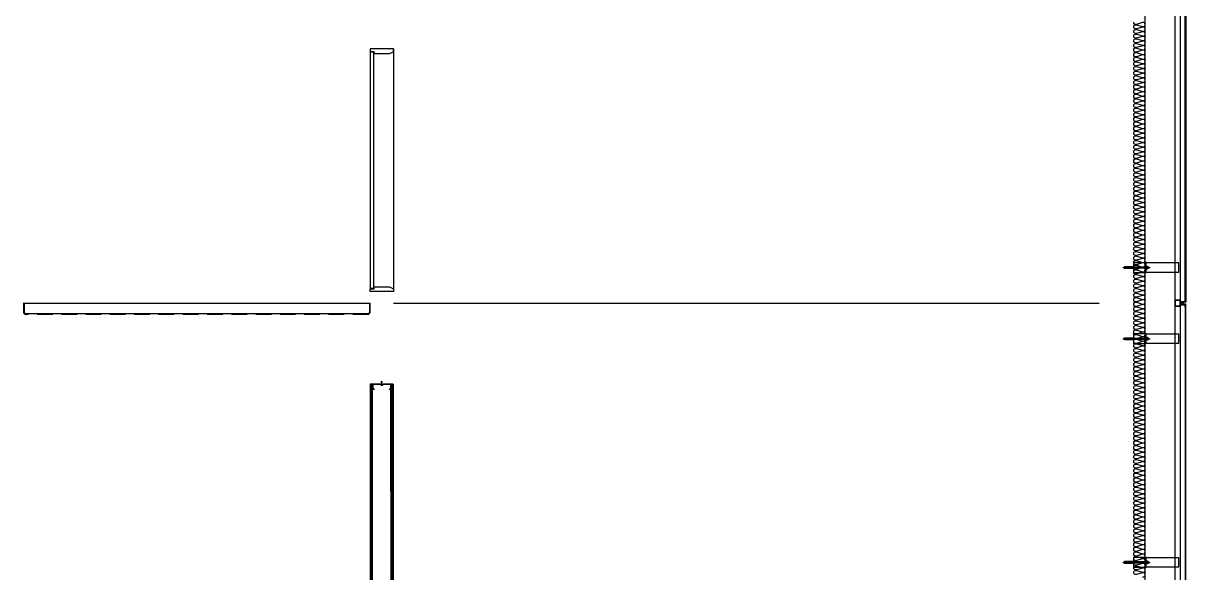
# Model space of a CAD drawing. Header units: millimetres. Extents: x 17311 to 801382, y -242618 to -104888.
# Drawn here: x 781361 to 791411, y -195062 to -190307 of the extents above; entities that cross this region are included whole.
import ezdxf

# ---------------------------------------------------------------- set-up
doc = ezdxf.new("R2010")
doc.units = ezdxf.units.MM
doc.header["$LTSCALE"] = 250
doc.linetypes.add('HID', pattern=[2.8, 1.8, -1])
for name, color, linetype in [('8입면선', 8, 'Continuous'), ('A-DOOR', 4, 'Continuous'), ('A-ELE8', 8, 'Continuous'), ('A-ETC-8', 8, 'Continuous'), ('A-FIN', 6, 'Continuous'), ('A-FIN-8', 8, 'Continuous'), ('A-WALL-D', 7, 'Continuous'), ('A-WP', 1, 'HID'), ('GAGAM-DT', 7, 'Continuous'), ('ISL', 251, 'Continuous'), ('입면', 7, 'Continuous')]:
    doc.layers.add(name, color=color, linetype=linetype)

# ---------------------------------------------------------------- blocks, each defined once
blk = doc.blocks.new('A$C632c858f')
at = {"layer": 'A-ETC-8'}
blk.add_arc((-3, 0), 24, 341.8248, 18.1752, dxfattribs=at)
blk.add_ellipse((34, 0), major_axis=(7.59, 0), ratio=0.987937, dxfattribs=at)
blk = doc.blocks.new('A$Cae507117')
at = {"layer": 'A-ETC-8'}
for points in [[(-50, 0), (-50, -50), (0, -50), (0, 0)], [(-46.8, -3.2), (-46.8, -46.8), (-3.2, -46.8), (-3.2, -3.2)]]:
    blk.add_lwpolyline(points, close=True, dxfattribs=at)
blk = doc.blocks.new('*U141')
at = {"layer": '8입면선', "color": 8}
for p, q in [((10, 0), (9, 5850)), ((190, 0), (189, 5850)), ((190, 10), (10, 10))]:
    blk.add_line(p, q, dxfattribs=at)
at = {"layer": 'A-WALL-D'}
for p, q in [((-1, 5850), (0, 0)), ((19, 5850), (-1, 5850)), ((20, 10), (19, 5850)), ((180, 10), (179, 5850)), ((199, 5850), (179, 5850)), ((199, 5850), (200, 0)), ((20, 0), (0, 0)), ((180, 20), (20, 20)), ((20, 0), (180, 0)), ((200, 0), (180, 0))]:
    blk.add_line(p, q, dxfattribs=at)
at = {"layer": 'GAGAM-DT', "color": 8}
for p, q in [((104, 5844), (94, 5844)), ((94, 5844), (94, 5841)), ((103, 5839), (96, 5839)), ((97, 5844), (97, 5876)), ((102, 5870), (97, 5876)), ((97, 5844), (97, 5839)), ((102, 5844), (102, 5870)), ((102, 5844), (102, 5839)), ((104, 5844), (104, 5841)), ((95, 26), (95, 29)), ((105, 26), (95, 26)), ((104, 31), (97, 31)), ((98, 26), (98, 31)), ((98, 26), (98, -6)), ((103, 26), (103, 31)), ((103, 26), (103, 0)), ((105, 26), (105, 29)), ((103, 0), (98, -6))]:
    blk.add_line(p, q, dxfattribs=at)
for centre, start, end in [((96, 5841), 180, 270), ((103, 5841), 270, 0), ((97, 29), 90, 180), ((104, 29), 0, 90)]:
    blk.add_arc(centre, 1.51, start, end, dxfattribs=at)
at = {"layer": '입면', "color": 6}
for p, q in [((19, 5805), (19, 5850)), ((19, 5850), (85, 5850)), ((84, 5849), (21, 5849)), ((21, 5849), (21, 5806)), ((89, 5843), (84, 5849)), ((85, 5850), (90, 5844)), ((110, 5843), (89, 5843)), ((90, 5844), (109, 5844)), ((109, 5844), (114, 5850)), ((115, 5849), (110, 5843)), ((114, 5850), (179, 5850)), ((178, 5849), (115, 5849)), ((178, 5806), (178, 5849)), ((179, 5850), (179, 5805)), ((37, 5805), (19, 5805)), ((21, 5806), (37, 5806)), ((37, 5806), (37, 5805)), ((162, 5805), (162, 5806)), ((162, 5806), (178, 5806)), ((179, 5805), (162, 5805)), ((38, 65), (20, 65)), ((20, 65), (20, 20)), ((20, 20), (85, 20)), ((21, 21), (21, 64)), ((21, 64), (38, 64)), ((85, 21), (21, 21)), ((38, 64), (38, 65)), ((90, 27), (85, 21)), ((85, 20), (90, 26)), ((110, 27), (90, 27)), ((90, 26), (110, 26)), ((115, 21), (110, 27)), ((110, 26), (115, 20)), ((179, 21), (115, 21)), ((115, 20), (180, 20)), ((180, 65), (162, 65)), ((162, 65), (162, 64)), ((162, 64), (179, 64)), ((179, 64), (179, 21)), ((180, 20), (180, 65))]:
    blk.add_line(p, q, dxfattribs=at)
blk = doc.blocks.new('너트 M12')
for p, q in [((-9, 0), (9, 0)), ((-10, -9), (-10, -1)), ((9, -10), (-9, -10)), ((0, -8), (0, -1)), ((10, -1), (10, -9))]:
    blk.add_line(p, q)
for centre, start, end in [((-9, -1), 90, 180), ((-9, -9), 180, 270), ((9, -1), 0, 90), ((9, -9), 270, 0)]:
    blk.add_arc(centre, 0.5, start, end)
at = {"extrusion": (0, 0, -1)}
for centre, major_axis, ratio, start_param, end_param in [((-5, -1), (-4.75, 0.31), 0.185359, -0.024388, 3.141593), ((5, -1), (4.75, 0.31), 0.185108, 3.141593, 6.30754), ((-5, -9), (4.75, 0.31), 0.187111, 0, 3.166211), ((5, -9), (-4.75, 0.31), 0.185991, 3.117121, 6.283185)]:
    blk.add_ellipse(centre, major_axis=major_axis, ratio=ratio, start_param=start_param, end_param=end_param, dxfattribs=at)
blk = doc.blocks.new('A$C5ebcaad0')
at = {"layer": 'A-ETC-8'}
for p, q in [((-449, -225), (-214, -225)), ((-439, -220), (-439, -229)), ((-437, -219), (-437, -219)), ((-426, -220), (-437, -219)), ((-437, -231), (-426, -229)), ((-437, -231), (-437, -231)), ((-432, -220), (-432, -221)), ((-432, -229), (-432, -230)), ((-416, -219), (-431, -219)), ((-431, -222), (-429, -223)), ((-431, -228), (-429, -227)), ((-431, -231), (-416, -231)), ((-421, -224), (-428, -224)), ((-421, -226), (-428, -226)), ((-426, -220), (-412, -220)), ((-426, -229), (-412, -229)), ((-421, -223), (-421, -223)), ((-421, -227), (-421, -227)), ((-417, -227), (-417, -223)), ((-416, -219), (-413, -219)), ((-416, -231), (-413, -231)), ((-413, -219), (-413, -231)), ((-412, -231), (-412, -219)), ((-409, -219), (-412, -219)), ((-412, -231), (-409, -231)), ((-409, -231), (-409, -219)), ((-355, -219), (-409, -219)), ((-409, -231), (-355, -231)), ((-355, -219), (-246, -219)), ((-246, -231), (-355, -231)), ((-234, -219), (-226, -219)), ((-234, -220), (-224, -220)), ((-234, -229), (-224, -229)), ((-234, -231), (-226, -231)), ((-226, -231), (-226, -219)), ((-224, -220), (-226, -219)), ((-224, -229), (-226, -231)), ((-224, -229), (-224, -220))]:
    blk.add_line(p, q, dxfattribs=at)
for points in [[(-255, -180), (-255, -269), (-355, -269), (-355, -180)], [(34, -185), (-252, -185), (-252, -265), (34, -265)], [(-252, -265), (-246, -265), (-246, -185), (-252, -185)], [(-246, -210), (-246, -240), (-244, -240), (-244, -210)]]:
    blk.add_lwpolyline(points, close=True, dxfattribs=at)
blk.add_lwpolyline([(-252, -177), (-252, -272, -0.414214), (-253, -273), (-255, -273), (-255, -176), (-253, -176, -0.414214)], format="xyb", close=True, dxfattribs=at)
for centre, radius, start, end in [((-437, -220), 1.5, 90, 180), ((-437, -229), 1.5, 180, 270), ((-431, -220), 1, 90, 180), ((-431, -221), 1, 180, 236.3099), ((-431, -229), 1, 123.6901, 180), ((-431, -230), 1, 180, 270), ((-428, -221), 3, 236.3099, 270), ((-428, -229), 3, 90, 123.6901), ((-419, -223), 2, 90, 180), ((-421, -223), 0.5, 270, 0), ((-421, -227), 0.5, 0, 90), ((-419, -227), 2, 180, 270), ((-419, -223), 2, 0, 90), ((-419, -227), 2, 270, 0)]:
    blk.add_arc(centre, radius, start, end, dxfattribs=at)
at = {"layer": 'A-ETC-8', "xscale": -1, "rotation": 90}
blk.add_blockref('너트 M12', (-244, -225), dxfattribs=at)

msp = doc.modelspace()

# ---------------------------------------------------------------- linework, layer by layer
at = {"layer": 'A-DOOR', "linetype": 'Continuous'}
for points in [[(784360.7, -190554.5), (784393.7, -190554.5), (784393.7, -190569.5), (784527.7, -190569.5), (784560.7, -190554.5), (784560.7, -190529.5), (784360.7, -190529.5)], [(784360.7, -192599.5), (784390.7, -192599.5), (784390.7, -190554.5), (784360.7, -190554.5)], [(784360.7, -192604.5), (784393.7, -192604.5), (784393.7, -192589.5), (784527.7, -192589.5), (784560.7, -192604.5), (784560.7, -192629.5), (784360.7, -192629.5)]]:
    msp.add_lwpolyline(points, close=True, dxfattribs=at)
at = {"layer": 'A-ELE8'}
msp.add_lwpolyline([(784560.7, -190529.5), (784560.7, -192629.5)], dxfattribs=at)
at = {"layer": 'A-ETC-8'}
for p, q in [((791315.7, -154461.7), (791315.7, -200799.5)), ((791365.7, -200799.5), (791365.7, -154461.7))]:
    msp.add_line(p, q, dxfattribs=at)
for points in [[(791402.7, -192718), (791367.7, -192718), (791367.7, -192729), (791365.7, -192729), (791365.7, -192716), (791401, -192716, -0.2265409), (791404.7, -192712.3), (791404.7, -192697.6), (791406.7, -192697.6), (791406.7, -192714, 0.4142136)], [(791402.7, -192741), (791367.7, -192741), (791367.7, -192730), (791365.7, -192730), (791365.7, -192743), (791401, -192743, 0.2265409), (791404.7, -192746.6), (791404.7, -192761.3), (791406.7, -192761.3), (791406.7, -192745, -0.4142136)]]:
    msp.add_lwpolyline(points, format="xyb", close=True, dxfattribs=at)
at = {"layer": 'A-FIN'}
for p, q in [((781360.7, -192729.5), (784360.7, -192729.5)), ((784560.7, -192729.5), (790660.7, -192729.5))]:
    msp.add_line(p, q, dxfattribs=at)
for points in [[(791369.7, -189741), (791369.7, -189737), (791410.7, -189737), (791410.7, -192722), (791369.7, -192722), (791369.7, -192718), (791406.7, -192718), (791406.7, -189741), (791369.7, -189741)], [(791369.7, -195268), (791369.7, -195272), (791410.7, -195272), (791410.7, -192737), (791369.7, -192737), (791369.7, -192741), (791406.7, -192741), (791406.7, -195268), (791369.7, -195268)]]:
    msp.add_lwpolyline(points, close=True, dxfattribs=at)
at = {"layer": 'A-FIN-8'}
for p, q in [((781368.7, -192729.5), (781368.7, -192811.3)), ((784352.7, -192729.5), (784352.7, -192811.3)), ((784352.7, -192729.5), (784352.7, -192811.3)), ((781378.9, -192821.5), (781368.7, -192811.3)), ((784342.4, -192821.5), (781378.9, -192821.5)), ((784342.4, -192821.5), (784352.7, -192811.3))]:
    msp.add_line(p, q, dxfattribs=at)
at = {"layer": 'A-WP', "ltscale": 0.3}
for p, q in [((781363.7, -192729.5), (781363.7, -192814.3)), ((784357.7, -192729.5), (784357.7, -192814.3)), ((781375.8, -192826.5), (781363.7, -192814.3)), ((784345.5, -192826.5), (781375.8, -192826.5)), ((784345.5, -192826.5), (784357.7, -192814.3))]:
    msp.add_line(p, q, dxfattribs=at)
at = {"layer": 'ISL'}
msp.add_line((791060.7, -202579.5), (791060.7, -154479.5), dxfattribs=at)
msp.add_lwpolyline([(791036.4, -195097.1, 1.3725934), (791036.4, -195061.8), (790984.9, -195077.1, -0.5092668), (790960.7, -195059.5, -0.5092668), (790984.9, -195041.8), (791036.4, -195057.1, 1.3725934), (791036.4, -195021.8), (790984.9, -195037.1, -0.5092668), (790960.7, -195019.5, -0.5092668), (790984.9, -195001.8), (791036.4, -195017.1, 1.3725934), (791036.4, -194981.8), (790984.9, -194997.1, -0.5092668), (790960.7, -194979.5, -0.5092668), (790984.9, -194961.8), (791036.4, -194977.1, 1.3725934), (791036.4, -194941.8), (790984.9, -194957.1, -0.5092668), (790960.7, -194939.5, -0.5092668), (790984.9, -194921.8), (791036.4, -194937.1, 1.3725934), (791036.4, -194901.8), (790984.9, -194917.1, -0.5092668), (790960.7, -194899.5, -0.5092668), (790984.9, -194881.8), (791036.4, -194897.1, 1.3725934), (791036.4, -194861.8), (790984.9, -194877.1, -0.5092668), (790960.7, -194859.5, -0.5092668), (790984.9, -194841.8), (791036.4, -194857.1, 1.3725934), (791036.4, -194821.8), (790984.9, -194837.1, -0.5092668), (790960.7, -194819.5, -0.5092668), (790984.9, -194801.8), (791036.4, -194817.1, 1.3725934), (791036.4, -194781.8), (790984.9, -194797.1, -0.5092668), (790960.7, -194779.5, -0.5092668), (790984.9, -194761.8), (791036.4, -194777.1, 1.3725934), (791036.4, -194741.8), (790984.9, -194757.1, -0.5092668), (790960.7, -194739.5, -0.5092668), (790984.9, -194721.8), (791036.4, -194737.1, 1.3725934), (791036.4, -194701.8), (790984.9, -194717.1, -0.5092668), (790960.7, -194699.5, -0.5092668), (790984.9, -194681.8), (791036.4, -194697.1, 1.3725934), (791036.4, -194661.8), (790984.9, -194677.1, -0.5092668), (790960.7, -194659.5, -0.5092668), (790984.9, -194641.8), (791036.4, -194657.1, 1.3725934), (791036.4, -194621.8), (790984.9, -194637.1, -0.5092668), (790960.7, -194619.5, -0.5092668), (790984.9, -194601.8), (791036.4, -194617.1, 1.3725934), (791036.4, -194581.8), (790984.9, -194597.1, -0.5092668), (790960.7, -194579.5, -0.5092668), (790984.9, -194561.8), (791036.4, -194577.1, 1.3725934), (791036.4, -194541.8), (790984.9, -194557.1, -0.5092668), (790960.7, -194539.5, -0.5092668), (790984.9, -194521.8), (791036.4, -194537.1, 1.3725934), (791036.4, -194501.8), (790984.9, -194517.1, -0.5092668), (790960.7, -194499.5, -0.5092668), (790984.9, -194481.8), (791036.4, -194497.1, 1.3725934), (791036.4, -194461.8), (790984.9, -194477.1, -0.5092668), (790960.7, -194459.5, -0.5092668), (790984.9, -194441.8), (791036.4, -194457.1, 1.3725934), (791036.4, -194421.8), (790984.9, -194437.1, -0.5092668), (790960.7, -194419.5, -0.5092668), (790984.9, -194401.8), (791036.4, -194417.1, 1.3725934), (791036.4, -194381.8), (790984.9, -194397.1, -0.5092668), (790960.7, -194379.5, -0.5092668), (790984.9, -194361.8), (791036.4, -194377.1, 1.3725934), (791036.4, -194341.8), (790984.9, -194357.1, -0.5092668), (790960.7, -194339.5, -0.5092668), (790984.9, -194321.8), (791036.4, -194337.1, 1.3725934), (791036.4, -194301.8), (790984.9, -194317.1, -0.5092668), (790960.7, -194299.5, -0.5092668), (790984.9, -194281.8), (791036.4, -194297.1, 1.3725934), (791036.4, -194261.8), (790984.9, -194277.1, -0.5092668), (790960.7, -194259.5, -0.5092668), (790984.9, -194241.8), (791036.4, -194257.1, 1.3725934), (791036.4, -194221.8), (790984.9, -194237.1, -0.5092668), (790960.7, -194219.5, -0.5092668), (790984.9, -194201.8), (791036.4, -194217.1, 1.3725934), (791036.4, -194181.8), (790984.9, -194197.1, -0.5092668), (790960.7, -194179.5, -0.5092668), (790984.9, -194161.8), (791036.4, -194177.1, 1.3725934), (791036.4, -194141.8), (790984.9, -194157.1, -0.5092668), (790960.7, -194139.5, -0.5092668), (790984.9, -194121.8), (791036.4, -194137.1, 1.3725934), (791036.4, -194101.8), (790984.9, -194117.1, -0.5092668), (790960.7, -194099.5, -0.5092668), (790984.9, -194081.8), (791036.4, -194097.1, 1.3725934), (791036.4, -194061.8), (790984.9, -194077.1, -0.5092668), (790960.7, -194059.5, -0.5092668), (790984.9, -194041.8), (791036.4, -194057.1, 1.3725934), (791036.4, -194021.8), (790984.9, -194037.1, -0.5092668), (790960.7, -194019.5, -0.5092668), (790984.9, -194001.8), (791036.4, -194017.1, 1.3725934), (791036.4, -193981.8), (790984.9, -193997.1, -0.5092668), (790960.7, -193979.5, -0.5092668), (790984.9, -193961.8), (791036.4, -193977.1, 1.3725934), (791036.4, -193941.8), (790984.9, -193957.1, -0.5092668), (790960.7, -193939.5, -0.5092668), (790984.9, -193921.8), (791036.4, -193937.1, 1.3725934), (791036.4, -193901.8), (790984.9, -193917.1, -0.5092668), (790960.7, -193899.5, -0.5092668), (790984.9, -193881.8), (791036.4, -193897.1, 1.3725934), (791036.4, -193861.8), (790984.9, -193877.1, -0.5092668), (790960.7, -193859.5, -0.5092668), (790984.9, -193841.8), (791036.4, -193857.1, 1.3725934), (791036.4, -193821.8), (790984.9, -193837.1, -0.5092668), (790960.7, -193819.5, -0.5092668), (790984.9, -193801.8), (791036.4, -193817.1, 1.3725934), (791036.4, -193781.8), (790984.9, -193797.1, -0.5092668), (790960.7, -193779.5, -0.5092668), (790984.9, -193761.8), (791036.4, -193777.1, 1.3725934), (791036.4, -193741.8), (790984.9, -193757.1, -0.5092668), (790960.7, -193739.5, -0.5092668), (790984.9, -193721.8), (791036.4, -193737.1, 1.3725934), (791036.4, -193701.8), (790984.9, -193717.1, -0.5092668), (790960.7, -193699.5, -0.5092668), (790984.9, -193681.8), (791036.4, -193697.1, 1.3725934), (791036.4, -193661.8), (790984.9, -193677.1, -0.5092668), (790960.7, -193659.5, -0.5092668), (790984.9, -193641.8), (791036.4, -193657.1, 1.3725934), (791036.4, -193621.8), (790984.9, -193637.1, -0.5092668), (790960.7, -193619.5, -0.5092668), (790984.9, -193601.8), (791036.4, -193617.1, 1.3725934), (791036.4, -193581.8), (790984.9, -193597.1, -0.5092668), (790960.7, -193579.5, -0.5092668), (790984.9, -193561.8), (791036.4, -193577.1, 1.3725934), (791036.4, -193541.8), (790984.9, -193557.1, -0.5092668), (790960.7, -193539.5, -0.5092668), (790984.9, -193521.8), (791036.4, -193537.1, 1.3725934), (791036.4, -193501.8), (790984.9, -193517.1, -0.5092668), (790960.7, -193499.5, -0.5092668), (790984.9, -193481.8), (791036.4, -193497.1, 1.3725934), (791036.4, -193461.8), (790984.9, -193477.1, -0.5092668), (790960.7, -193459.5, -0.5092668), (790984.9, -193441.8), (791036.4, -193457.1, 1.3725934), (791036.4, -193421.8), (790984.9, -193437.1, -0.5092668), (790960.7, -193419.5, -0.5092668), (790984.9, -193401.8), (791036.4, -193417.1, 1.3725934), (791036.4, -193381.8), (790984.9, -193397.1, -0.5092668), (790960.7, -193379.5, -0.5092668), (790984.9, -193361.8), (791036.4, -193377.1, 1.3725934), (791036.4, -193341.8), (790984.9, -193357.1, -0.5092668), (790960.7, -193339.5, -0.5092668), (790984.9, -193321.8), (791036.4, -193337.1, 1.3725934), (791036.4, -193301.8), (790984.9, -193317.1, -0.5092668), (790960.7, -193299.5, -0.5092668), (790984.9, -193281.8), (791036.4, -193297.1, 1.3725934), (791036.4, -193261.8), (790984.9, -193277.1, -0.5092668), (790960.7, -193259.5, -0.5092668), (790984.9, -193241.8), (791036.4, -193257.1, 1.3725934), (791036.4, -193221.8), (790984.9, -193237.1, -0.5092668), (790960.7, -193219.5, -0.5092668), (790984.9, -193201.8), (791036.4, -193217.1, 1.3725934), (791036.4, -193181.8), (790984.9, -193197.1, -0.5092668), (790960.7, -193179.5, -0.5092668), (790984.9, -193161.8), (791036.4, -193177.1, 1.3725934), (791036.4, -193141.8), (790984.9, -193157.1, -0.5092668), (790960.7, -193139.5, -0.5092668), (790984.9, -193121.8), (791036.4, -193137.1, 1.3725934), (791036.4, -193101.8), (790984.9, -193117.1, -0.5092668), (790960.7, -193099.5, -0.5092668), (790984.9, -193081.8), (791036.4, -193097.1, 1.3725934), (791036.4, -193061.8), (790984.9, -193077.1, -0.5092668), (790960.7, -193059.5, -0.5092668), (790984.9, -193041.8), (791036.4, -193057.1, 1.3725934), (791036.4, -193021.8), (790984.9, -193037.1, -0.5092668), (790960.7, -193019.5, -0.5092668), (790984.9, -193001.8), (791036.4, -193017.1, 1.3725934), (791036.4, -192981.8), (790984.9, -192997.1, -0.5092668), (790960.7, -192979.5, -0.5092668), (790984.9, -192961.8), (791036.4, -192977.1, 1.3725934), (791036.4, -192941.8), (790984.9, -192957.1, -0.5092668), (790960.7, -192939.5, -0.5092668), (790984.9, -192921.8), (791036.4, -192937.1, 1.3725934), (791036.4, -192901.8), (790984.9, -192917.1, -0.5092668), (790960.7, -192899.5, -0.5092668), (790984.9, -192881.8), (791036.4, -192897.1, 1.3725934), (791036.4, -192861.8), (790984.9, -192877.1, -0.5092668), (790960.7, -192859.5, -0.5092668), (790984.9, -192841.8), (791036.4, -192857.1, 1.3725934), (791036.4, -192821.8), (790984.9, -192837.1, -0.5092668), (790960.7, -192819.5, -0.5092668), (790984.9, -192801.8), (791036.4, -192817.1, 1.3725934), (791036.4, -192781.8), (790984.9, -192797.1, -0.5092668), (790960.7, -192779.5, -0.5092668), (790984.9, -192761.8), (791036.4, -192777.1, 1.3725934), (791036.4, -192741.8), (790984.9, -192757.1, -0.5092668), (790960.7, -192739.5, -0.5092668), (790984.9, -192721.8), (791036.4, -192737.1, 1.3725934), (791036.4, -192701.8), (790984.9, -192717.1, -0.5092668), (790960.7, -192699.5, -0.5092668), (790984.9, -192681.8), (791036.4, -192697.1, 1.3725934), (791036.4, -192661.8), (790984.9, -192677.1, -0.5092668), (790960.7, -192659.5, -0.5092668), (790984.9, -192641.8), (791036.4, -192657.1, 1.3725934), (791036.4, -192621.8), (790984.9, -192637.1, -0.5092668), (790960.7, -192619.5, -0.5092668), (790984.9, -192601.8), (791036.4, -192617.1, 1.3725934), (791036.4, -192581.8), (790984.9, -192597.1, -0.5092668), (790960.7, -192579.5, -0.5092668), (790984.9, -192561.8), (791036.4, -192577.1, 1.3725934), (791036.4, -192541.8), (790984.9, -192557.1, -0.5092668), (790960.7, -192539.5, -0.5092668), (790984.9, -192521.8), (791036.4, -192537.1, 1.3725934), (791036.4, -192501.8), (790984.9, -192517.1, -0.5092668), (790960.7, -192499.5, -0.5092668), (790984.9, -192481.8), (791036.4, -192497.1, 1.3725934), (791036.4, -192461.8), (790984.9, -192477.1, -0.5092668), (790960.7, -192459.5, -0.5092668), (790984.9, -192441.8), (791036.4, -192457.1, 1.3725934), (791036.4, -192421.8), (790984.9, -192437.1, -0.5092668), (790960.7, -192419.5, -0.5092668), (790984.9, -192401.8), (791036.4, -192417.1, 1.3725934), (791036.4, -192381.8), (790984.9, -192397.1, -0.5092668), (790960.7, -192379.5, -0.5092668), (790984.9, -192361.8), (791036.4, -192377.1, 1.3725934), (791036.4, -192341.8), (790984.9, -192357.1, -0.5092668), (790960.7, -192339.5, -0.5092668), (790984.9, -192321.8), (791036.4, -192337.1, 1.3725934), (791036.4, -192301.8), (790984.9, -192317.1, -0.5092668), (790960.7, -192299.5, -0.5092668), (790984.9, -192281.8), (791036.4, -192297.1, 1.3725934), (791036.4, -192261.8), (790984.9, -192277.1, -0.5092668), (790960.7, -192259.5, -0.5092668), (790984.9, -192241.8), (791036.4, -192257.1, 1.3725934), (791036.4, -192221.8), (790984.9, -192237.1, -0.5092668), (790960.7, -192219.5, -0.5092668), (790984.9, -192201.8), (791036.4, -192217.1, 1.3725934), (791036.4, -192181.8), (790984.9, -192197.1, -0.5092668), (790960.7, -192179.5, -0.5092668), (790984.9, -192161.8), (791036.4, -192177.1, 1.3725934), (791036.4, -192141.8), (790984.9, -192157.1, -0.5092668), (790960.7, -192139.5, -0.5092668), (790984.9, -192121.8), (791036.4, -192137.1, 1.3725934), (791036.4, -192101.8), (790984.9, -192117.1, -0.5092668), (790960.7, -192099.5, -0.5092668), (790984.9, -192081.8), (791036.4, -192097.1, 1.3725934), (791036.4, -192061.8), (790984.9, -192077.1, -0.5092668), (790960.7, -192059.5, -0.5092668), (790984.9, -192041.8), (791036.4, -192057.1, 1.3725934), (791036.4, -192021.8), (790984.9, -192037.1, -0.5092668), (790960.7, -192019.5, -0.5092668), (790984.9, -192001.8), (791036.4, -192017.1, 1.3725934), (791036.4, -191981.8), (790984.9, -191997.1, -0.5092668), (790960.7, -191979.5, -0.5092668), (790984.9, -191961.8), (791036.4, -191977.1, 1.3725934), (791036.4, -191941.8), (790984.9, -191957.1, -0.5092668), (790960.7, -191939.5, -0.5092668), (790984.9, -191921.8), (791036.4, -191937.1, 1.3725934), (791036.4, -191901.8), (790984.9, -191917.1, -0.5092668), (790960.7, -191899.5, -0.5092668), (790984.9, -191881.8), (791036.4, -191897.1, 1.3725934), (791036.4, -191861.8), (790984.9, -191877.1, -0.5092668), (790960.7, -191859.5, -0.5092668), (790984.9, -191841.8), (791036.4, -191857.1, 1.3725934), (791036.4, -191821.8), (790984.9, -191837.1, -0.5092668), (790960.7, -191819.5, -0.5092668), (790984.9, -191801.8), (791036.4, -191817.1, 1.3725934), (791036.4, -191781.8), (790984.9, -191797.1, -0.5092668), (790960.7, -191779.5, -0.5092668), (790984.9, -191761.8), (791036.4, -191777.1, 1.3725934), (791036.4, -191741.8), (790984.9, -191757.1, -0.5092668), (790960.7, -191739.5, -0.5092668), (790984.9, -191721.8), (791036.4, -191737.1, 1.3725934), (791036.4, -191701.8), (790984.9, -191717.1, -0.5092668), (790960.7, -191699.5, -0.5092668), (790984.9, -191681.8), (791036.4, -191697.1, 1.3725934), (791036.4, -191661.8), (790984.9, -191677.1, -0.5092668), (790960.7, -191659.5, -0.5092668), (790984.9, -191641.8), (791036.4, -191657.1, 1.3725934), (791036.4, -191621.8), (790984.9, -191637.1, -0.5092668), (790960.7, -191619.5, -0.5092668), (790984.9, -191601.8), (791036.4, -191617.1, 1.3725934), (791036.4, -191581.8), (790984.9, -191597.1, -0.5092668), (790960.7, -191579.5, -0.5092668), (790984.9, -191561.8), (791036.4, -191577.1, 1.3725934), (791036.4, -191541.8), (790984.9, -191557.1, -0.5092668), (790960.7, -191539.5, -0.5092668), (790984.9, -191521.8), (791036.4, -191537.1, 1.3725934), (791036.4, -191501.8), (790984.9, -191517.1, -0.5092668), (790960.7, -191499.5, -0.5092668), (790984.9, -191481.8), (791036.4, -191497.1, 1.3725934), (791036.4, -191461.8), (790984.9, -191477.1, -0.5092668), (790960.7, -191459.5, -0.5092668), (790984.9, -191441.8), (791036.4, -191457.1, 1.3725934), (791036.4, -191421.8), (790984.9, -191437.1, -0.5092668), (790960.7, -191419.5, -0.5092668), (790984.9, -191401.8), (791036.4, -191417.1, 1.3725934), (791036.4, -191381.8), (790984.9, -191397.1, -0.5092668), (790960.7, -191379.5, -0.5092668), (790984.9, -191361.8), (791036.4, -191377.1, 1.3725934), (791036.4, -191341.8), (790984.9, -191357.1, -0.5092668), (790960.7, -191339.5, -0.5092668), (790984.9, -191321.8), (791036.4, -191337.1, 1.3725934), (791036.4, -191301.8), (790984.9, -191317.1, -0.5092668), (790960.7, -191299.5, -0.5092668), (790984.9, -191281.8), (791036.4, -191297.1, 1.3725934), (791036.4, -191261.8), (790984.9, -191277.1, -0.5092668), (790960.7, -191259.5, -0.5092668), (790984.9, -191241.8), (791036.4, -191257.1, 1.3725934), (791036.4, -191221.8), (790984.9, -191237.1, -0.5092668), (790960.7, -191219.5, -0.5092668), (790984.9, -191201.8), (791036.4, -191217.1, 1.3725934), (791036.4, -191181.8), (790984.9, -191197.1, -0.5092668), (790960.7, -191179.5, -0.5092668), (790984.9, -191161.8), (791036.4, -191177.1, 1.3725934), (791036.4, -191141.8), (790984.9, -191157.1, -0.5092668), (790960.7, -191139.5, -0.5092668), (790984.9, -191121.8), (791036.4, -191137.1, 1.3725934), (791036.4, -191101.8), (790984.9, -191117.1, -0.5092668), (790960.7, -191099.5, -0.5092668), (790984.9, -191081.8), (791036.4, -191097.1, 1.3725934), (791036.4, -191061.8), (790984.9, -191077.1, -0.5092668), (790960.7, -191059.5, -0.5092668), (790984.9, -191041.8), (791036.4, -191057.1, 1.3725934), (791036.4, -191021.8), (790984.9, -191037.1, -0.5092668), (790960.7, -191019.5, -0.5092668), (790984.9, -191001.8), (791036.4, -191017.1, 1.3725934), (791036.4, -190981.8), (790984.9, -190997.1, -0.5092668), (790960.7, -190979.5, -0.5092668), (790984.9, -190961.8), (791036.4, -190977.1, 1.3725934), (791036.4, -190941.8), (790984.9, -190957.1, -0.5092668), (790960.7, -190939.5, -0.5092668), (790984.9, -190921.8), (791036.4, -190937.1, 1.3725934), (791036.4, -190901.8), (790984.9, -190917.1, -0.5092668), (790960.7, -190899.5, -0.5092668), (790984.9, -190881.8), (791036.4, -190897.1, 1.3725934), (791036.4, -190861.8), (790984.9, -190877.1, -0.5092668), (790960.7, -190859.5, -0.5092668), (790984.9, -190841.8), (791036.4, -190857.1, 1.3725934), (791036.4, -190821.8), (790984.9, -190837.1, -0.5092668), (790960.7, -190819.5, -0.5092668), (790984.9, -190801.8), (791036.4, -190817.1, 1.3725934), (791036.4, -190781.8), (790984.9, -190797.1, -0.5092668), (790960.7, -190779.5, -0.5092668), (790984.9, -190761.8), (791036.4, -190777.1, 1.3725934), (791036.4, -190741.8), (790984.9, -190757.1, -0.5092668), (790960.7, -190739.5, -0.5092668), (790984.9, -190721.8), (791036.4, -190737.1, 1.3725934), (791036.4, -190701.8), (790984.9, -190717.1, -0.5092668), (790960.7, -190699.5, -0.5092668), (790984.9, -190681.8), (791036.4, -190697.1, 1.3725934), (791036.4, -190661.8), (790984.9, -190677.1, -0.5092668), (790960.7, -190659.5, -0.5092668), (790984.9, -190641.8), (791036.4, -190657.1, 1.3725934), (791036.4, -190621.8), (790984.9, -190637.1, -0.5092668), (790960.7, -190619.5, -0.5092668), (790984.9, -190601.8), (791036.4, -190617.1, 1.3725934), (791036.4, -190581.8), (790984.9, -190597.1, -0.5092668), (790960.7, -190579.5, -0.5092668), (790984.9, -190561.8), (791036.4, -190577.1, 1.3725934), (791036.4, -190541.8), (790984.9, -190557.1, -0.5092668), (790960.7, -190539.5, -0.5092668), (790984.9, -190521.8), (791036.4, -190537.1, 1.3725934), (791036.4, -190501.8), (790984.9, -190517.1, -0.5092668), (790960.7, -190499.5, -0.5092668), (790984.9, -190481.8), (791036.4, -190497.1, 1.3725934), (791036.4, -190461.8), (790984.9, -190477.1, -0.5092668), (790960.7, -190459.5, -0.5092668), (790984.9, -190441.8), (791036.4, -190457.1, 1.3725934), (791036.4, -190421.8), (790984.9, -190437.1, -0.5092668), (790960.7, -190419.5, -0.5092668), (790984.9, -190401.8), (791036.4, -190417.1, 1.3725934), (791036.4, -190381.8), (790984.9, -190397.1, -0.5092668), (790960.7, -190379.5, -0.5092668), (790984.9, -190361.8), (791036.4, -190377.1, 1.3725934), (791036.4, -190341.8), (790984.9, -190357.1, -0.5092668), (790960.7, -190339.5, -0.5092668), (790984.9, -190321.8), (791036.4, -190337.1, 1.3725934), (791036.4, -190301.8), (790984.9, -190317.1, -0.5092668), (790960.7, -190299.5, -0.5092668)], format="xyb", dxfattribs=at)

# ---------------------------------------------------------------- block references
at = {"layer": 'A-ETC-8'}
for p in [(791315.7, -192197), (791315.7, -192812), (791315.7, -194747)]:
    msp.add_blockref('A$C5ebcaad0', p, dxfattribs=at)
at = {"layer": 'A-ETC-8', "rotation": 180}
for name, p in [('A$Cae507117', (791315.7, -192754.5)), ('A$C632c858f', (791410.7, -192729.5))]:
    msp.add_blockref(name, p, dxfattribs=at)
at = {"layer": 'A-WALL-D'}
msp.add_blockref('*U141', (784360.7, -199279.5), dxfattribs=at)

doc.saveas('drawing.dxf')
